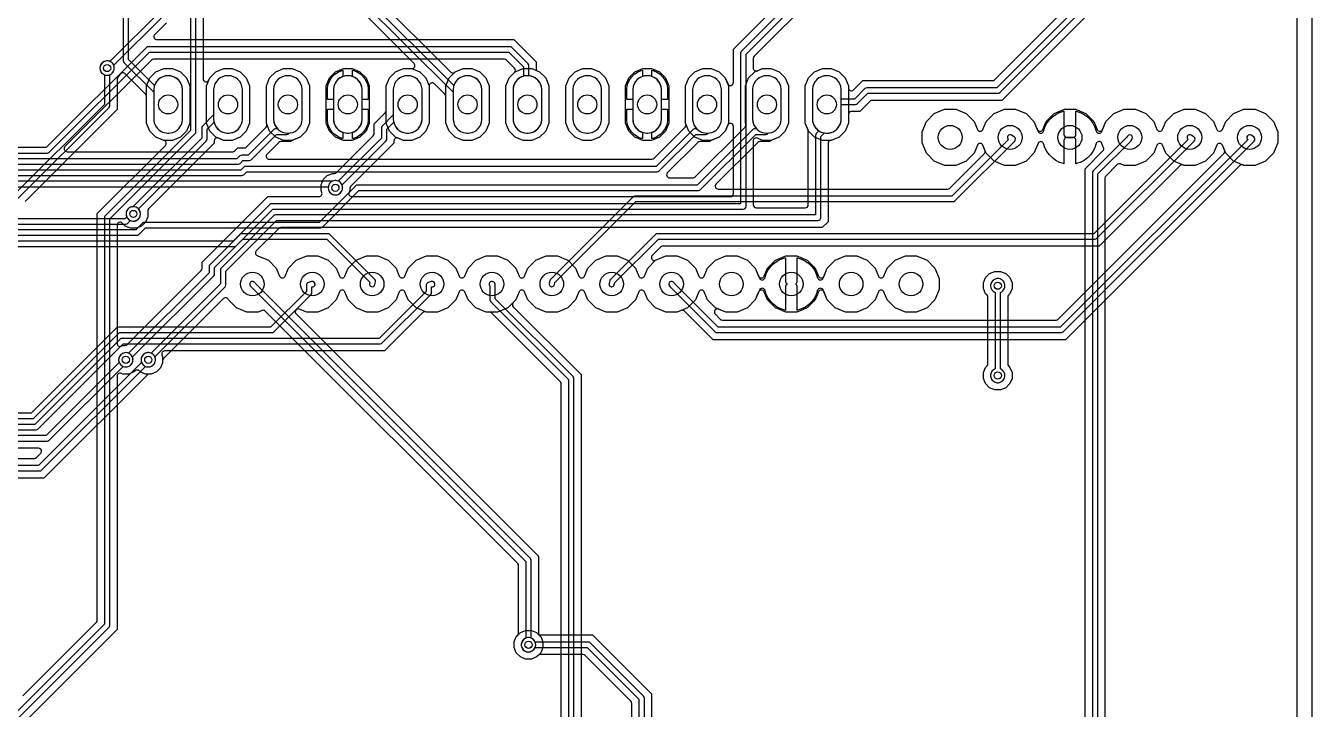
# Model space of a CAD drawing. Header units: millimetres. Extents: x -48 to 87, y -44 to 44.
# Drawn here: x 32.4 to 87, y -15.9 to 13.1 of the extents above; entities that cross this region are included whole.
import ezdxf

# ---------------------------------------------------------------- set-up
doc = ezdxf.new("R2010")
doc.units = ezdxf.units.MM

msp = doc.modelspace()

# ---------------------------------------------------------------- linework, layer by layer
at = {"layer": '16_copper'}
for points in [[(86.365, -19.5), (86.365, 42.468, 0.019634)], [(36.557, 24.606), (36.557, 11.589, 0.198912), (36.59, 11.508), (37.856, 10.242), (37.856, 9.084), (37.864, 9.016), (37.879, 8.949), (37.902, 8.885), (37.932, 8.823), (37.968, 8.765), (38.011, 8.712), (38.059, 8.663), (38.113, 8.62), (38.171, 8.584), (38.232, 8.554), (38.297, 8.532), (38.364, 8.516), (38.432, 8.509), (38.5, 8.509), (38.568, 8.516, 0.349916), (39.076, 9.084), (39.076, 10.372, 0.824944), (37.889, 10.533), (36.786, 11.636), (36.786, 24.559)], [(26.626, -21.796), (35.958, -12.463, 0.198912), (35.992, -12.383), (35.992, 4.874), (39.61, 8.492, 0.198912), (39.643, 8.572), (39.643, 15.081, 0.198912), (39.61, 15.162), (38.623, 16.149, 0.324417), (39.076, 16.704), (39.076, 17.992, 0.945417), (37.856, 17.992), (37.856, 16.704, 0.288096), (38.232, 16.174), (38.297, 16.152, 0.115259), (38.337, 16.112), (39.414, 15.034), (39.414, 8.62), (35.797, 5.002, 0.198912), (35.763, 4.921), (35.763, -12.335), (26.43, -21.668, 0.198912)], [(66.243, 15.446), (62.784, 11.987), (62.777, 11.977, 0.170986), (62.751, 11.906), (62.751, 5.512), (42.863, 5.512, 0.198912), (42.782, 5.478), (40.242, 2.938, 0.198912), (40.208, 2.857), (40.208, 2.587), (36.791, -0.83, 0.928698), (36.512, -1.372), (36.554, -1.394, 0.671538), (36.952, -0.992), (40.403, 2.459, 0.198912), (40.437, 2.54), (40.437, 2.81), (42.91, 5.283), (62.865, 5.283, 0.414214), (62.979, 5.397), (62.979, 11.859), (65.961, 14.84, 0.194255)], [(39.948, 15.255), (39.948, 10.811, 0.820693), (40.192, 10.762), (40.231, 10.856), (40.488, 11.113), (40.824, 11.252), (41.188, 11.252), (41.524, 11.113), (41.781, 10.856), (41.92, 10.519), (41.92, 8.937), (41.781, 8.6), (41.524, 8.343), (41.188, 8.204), (40.824, 8.204), (40.6, 8.297, 0.534518), (40.424, 8.18), (40.424, 8.081), (37.636, 5.293, 0.198912), (37.598, 5.203), (37.598, 4.959), (37.506, 4.735), (37.334, 4.563), (37.11, 4.47), (36.867, 4.47), (36.643, 4.563), (36.513, 4.693, 0.668179), (36.297, 4.603), (36.297, -0.417, 0.534518), (36.472, -0.534), (36.55, -0.502), (36.636, -0.502, 0.198912), (36.725, -0.464), (39.866, 2.676, 0.198912), (39.903, 2.766), (39.903, 3.031), (42.689, 5.817), (44.867, 5.817, 0.534511), (44.984, 5.992), (44.952, 6.07), (44.952, 6.313), (45.044, 6.537), (45.216, 6.708), (45.44, 6.801), (45.526, 6.801, 0.198912), (45.615, 6.838), (47.169, 8.391, 0.198912), (47.206, 8.481), (47.206, 8.905), (47.489, 9.188), (47.674, 9.373, 0.198912), (47.712, 9.463), (47.712, 10.519), (47.851, 10.856), (48.108, 11.113), (48.444, 11.252), (48.809, 11.252, 0.668179), (48.899, 11.469), (46.568, 13.799, 0.198912)], [(47.161, 14.392), (50.454, 11.099, 0.284783), (50.584, 11.068), (50.596, 11.073, 0.113734), (50.648, 11.113), (50.984, 11.252), (51.348, 11.252), (51.684, 11.113), (51.941, 10.856), (52.08, 10.519), (52.08, 8.937), (51.941, 8.6), (51.684, 8.343), (51.348, 8.204), (50.984, 8.204), (50.648, 8.343), (50.391, 8.6), (50.252, 8.937), (50.252, 10.063, 0.198912), (50.214, 10.153), (49.757, 10.61, 0.668179), (49.54, 10.52), (49.54, 8.937), (49.401, 8.6), (49.144, 8.343), (48.808, 8.204), (48.444, 8.204), (48.22, 8.297, 0.534518), (48.044, 8.18), (48.044, 8.081), (46.208, 6.245, 0.198912), (46.171, 6.156), (46.171, 6.07), (46.139, 5.992, 0.534511), (46.256, 5.817), (62.319, 5.817, 0.414214), (62.446, 5.944), (62.446, 8.794, 0.820683), (62.202, 8.843), (62.101, 8.6), (61.844, 8.343), (61.508, 8.204), (61.144, 8.204), (60.808, 8.343), (60.551, 8.6), (60.412, 8.937), (60.412, 10.519), (60.551, 10.856), (60.808, 11.113), (61.144, 11.252), (61.508, 11.252), (61.844, 11.113), (62.101, 10.856), (62.202, 10.613, 0.820683), (62.446, 10.662), (62.446, 12.08), (65.504, 15.138)], [(66.018, 14.466), (63.321, 11.77, 0.198912), (63.284, 11.68), (63.284, 11.276, 0.534518), (63.46, 11.159), (63.684, 11.252), (64.048, 11.252), (64.384, 11.113), (64.641, 10.856), (64.78, 10.519), (64.78, 8.937), (64.641, 8.6), (64.384, 8.343), (64.048, 8.204), (63.684, 8.204), (63.46, 8.297, 0.534518), (63.284, 8.18), (63.284, 5.467, 0.414214), (63.411, 5.34), (65.494, 5.34, 0.414214), (65.621, 5.467), (65.621, 8.599, 0.098491), (65.611, 8.648), (65.492, 8.937), (65.492, 10.519), (65.631, 10.856), (65.888, 11.113), (66.224, 11.252), (66.588, 11.252), (66.924, 11.113), (67.181, 10.856), (67.32, 10.519), (67.32, 8.937), (67.181, 8.6), (66.924, 8.343), (66.588, 8.204, 0.418356), (66.459, 8.077), (66.459, 4.748), (66.214, 4.502), (43.247, 4.502, 0.198912), (43.158, 4.465), (42.207, 3.515, 0.564378), (42.269, 3.302), (42.717, 3.116), (43.053, 2.78), (43.193, 2.441, 0.668183), (43.428, 2.441), (43.569, 2.78), (43.904, 3.116), (44.343, 3.298), (44.818, 3.298), (45.257, 3.116), (45.593, 2.78), (45.733, 2.441, 0.668183), (45.968, 2.441), (46.109, 2.78), (46.444, 3.116), (46.883, 3.298), (47.358, 3.298), (47.797, 3.116), (48.133, 2.78), (48.273, 2.441, 0.668183), (48.508, 2.441), (48.649, 2.78), (48.984, 3.116), (49.423, 3.298), (49.898, 3.298), (50.337, 3.116), (50.673, 2.78), (50.813, 2.441, 0.668186), (51.048, 2.441), (51.189, 2.78), (51.524, 3.116), (51.963, 3.298), (52.438, 3.298), (52.877, 3.116), (53.213, 2.78), (53.353, 2.441, 0.668186), (53.588, 2.441), (53.729, 2.78), (54.064, 3.116), (54.503, 3.298), (54.978, 3.298), (55.417, 3.116), (55.753, 2.78), (55.893, 2.441, 0.668186), (56.128, 2.441), (56.269, 2.78), (56.604, 3.116), (57.043, 3.298), (57.518, 3.298), (57.957, 3.116), (58.293, 2.78), (58.433, 2.441, 0.668186), (58.668, 2.441), (58.809, 2.78), (59.144, 3.116), (59.583, 3.298), (60.058, 3.298), (60.497, 3.116), (60.833, 2.78), (60.973, 2.441, 0.668186), (61.208, 2.441), (61.349, 2.78), (61.684, 3.116), (62.123, 3.298), (62.598, 3.298), (63.037, 3.116), (63.373, 2.78), (63.513, 2.441, 0.668186), (63.748, 2.441), (63.889, 2.78), (64.224, 3.116), (64.663, 3.298), (65.138, 3.298), (65.577, 3.116), (65.913, 2.78), (66.053, 2.441, 0.668186), (66.288, 2.441), (66.429, 2.78), (66.764, 3.116), (67.203, 3.298), (67.678, 3.298), (68.117, 3.116), (68.453, 2.78), (68.593, 2.441, 0.668186), (68.828, 2.441), (68.969, 2.78), (69.304, 3.116), (69.743, 3.298), (70.218, 3.298), (70.657, 3.116), (70.993, 2.78), (71.174, 2.342), (71.174, 1.867), (70.993, 1.428), (70.657, 1.092), (70.218, 0.91), (69.743, 0.91), (69.304, 1.092), (68.969, 1.428), (68.828, 1.767, 0.668186), (68.593, 1.767), (68.453, 1.428), (68.117, 1.092), (67.678, 0.91), (67.203, 0.91), (66.764, 1.092), (66.429, 1.428), (66.288, 1.767, 0.668186), (66.053, 1.767), (65.913, 1.428), (65.577, 1.092), (65.138, 0.91), (64.663, 0.91), (64.224, 1.092), (63.889, 1.428), (63.748, 1.767, 0.668186), (63.513, 1.767), (63.373, 1.428), (63.037, 1.092), (62.598, 0.91), (62.123, 0.91), (61.684, 1.092), (61.349, 1.428), (61.208, 1.767, 0.668186), (60.973, 1.767), (60.833, 1.428), (60.497, 1.092), (60.058, 0.91), (59.583, 0.91), (59.144, 1.092), (58.809, 1.428), (58.668, 1.767, 0.668186), (58.433, 1.767), (58.293, 1.428), (57.957, 1.092), (57.518, 0.91), (57.043, 0.91), (56.604, 1.092), (56.269, 1.428), (56.128, 1.767, 0.668186), (55.893, 1.767), (55.753, 1.428), (55.417, 1.092), (54.978, 0.91), (54.503, 0.91), (54.064, 1.092), (53.729, 1.428), (53.588, 1.767, 0.668186), (53.353, 1.767), (53.213, 1.428), (53.107, 1.323, 0.414219), (53.107, 1.143), (55.982, -1.731), (55.982, -17.078, 0.198912)], [(32.031, 5.676), (35.958, 9.603, 0.198912), (35.992, 9.684), (35.992, 10.988, 0.9287), (35.806, 11.569), (35.76, 11.554, 0.671536), (35.763, 10.988), (35.763, 9.731), (31.87, 5.837)], [(32.297, -15.37), (35.421, -12.246, 0.198912), (35.458, -12.156), (35.458, 5.095), (38.351, 7.987, 0.549613), (38.301, 8.197), (37.948, 8.343), (37.691, 8.6), (37.552, 8.937), (37.552, 10.063, 0.198912), (37.514, 10.153), (36.63, 11.037, 0.534515), (36.423, 10.996), (36.394, 10.926), (36.334, 10.865, 0.198912), (36.297, 10.776), (36.297, 9.51), (32.397, 5.61, 0.198912)], [(77.368, -16.935), (77.368, 7), (78.122, 7.754, 0.303346), (78.15, 7.892), (78.075, 8.074, 0.696966), (77.836, 8.064), (77.78, 7.891), (77.698, 7.731), (77.593, 7.585), (77.465, 7.458), (77.32, 7.352), (77.16, 7.27), (76.988, 7.215), (76.975, 7.213), (76.975, 8.203, 0.282464), (76.905, 8.316), (76.904, 8.316, -0.096011), (76.848, 8.33), (76.594, 8.33, -0.09355), (76.539, 8.317), (76.528, 8.31, 0.261919), (76.467, 8.203), (76.467, 7.213), (76.453, 7.215), (76.282, 7.27), (76.122, 7.352), (75.976, 7.458), (75.849, 7.585), (75.743, 7.731), (75.662, 7.891), (75.605, 8.064, 0.696969), (75.367, 8.074), (75.193, 7.653), (74.857, 7.318), (74.418, 7.136), (73.943, 7.136), (73.505, 7.318), (73.169, 7.653), (73.028, 7.993, 0.668183), (72.793, 7.993), (72.653, 7.653), (72.317, 7.318), (71.878, 7.136), (71.403, 7.136), (70.965, 7.318), (70.629, 7.653), (70.447, 8.092), (70.447, 8.567), (70.629, 9.006), (70.965, 9.342), (71.403, 9.523), (71.878, 9.523), (72.317, 9.342), (72.653, 9.006), (72.793, 8.666, 0.668183), (73.028, 8.666), (73.169, 9.006), (73.505, 9.342), (73.943, 9.523), (74.418, 9.523), (74.857, 9.342), (75.193, 9.006), (75.367, 8.585, 0.696969), (75.605, 8.595), (75.662, 8.768), (75.743, 8.929), (75.849, 9.074), (75.976, 9.201), (76.122, 9.307), (76.282, 9.389), (76.453, 9.444), (76.467, 9.447), (76.467, 8.457, 0.414214), (76.594, 8.33), (76.848, 8.33, 0.414214), (76.975, 8.457), (76.975, 9.447), (76.988, 9.444), (77.16, 9.389), (77.32, 9.307), (77.465, 9.201), (77.593, 9.074), (77.698, 8.929), (77.78, 8.768), (77.836, 8.595, 0.696969), (78.075, 8.585), (78.249, 9.006), (78.585, 9.342), (79.023, 9.523), (79.498, 9.523), (79.937, 9.342), (80.273, 9.006), (80.413, 8.666, 0.668186), (80.648, 8.666), (80.789, 9.006), (81.125, 9.342), (81.563, 9.523), (82.038, 9.523), (82.477, 9.342), (82.813, 9.006), (82.953, 8.666, 0.668183), (83.188, 8.666), (83.329, 9.006), (83.665, 9.342), (84.103, 9.523), (84.578, 9.523), (85.017, 9.342), (85.353, 9.006), (85.535, 8.567), (85.535, 8.092), (85.353, 7.653), (85.017, 7.318), (84.578, 7.136), (84.103, 7.136), (83.665, 7.318), (83.329, 7.653), (83.188, 7.993, 0.668183), (82.953, 7.993), (82.813, 7.653), (82.477, 7.318), (82.038, 7.136), (81.563, 7.136), (81.125, 7.318), (80.789, 7.653), (80.648, 7.993, 0.668186), (80.413, 7.993), (80.273, 7.653), (79.937, 7.318), (79.498, 7.136), (79.023, 7.136), (78.866, 7.201, 0.303346), (78.727, 7.174), (78.244, 6.69, 0.198912), (78.207, 6.6), (78.207, -17.09, 0.259191)], [(77.902, -18.256), (77.902, 6.779), (79.297, 8.174, 0.061844), (79.314, 8.196), (79.359, 8.271, 1), (79.163, 8.388), (79.125, 8.326), (77.707, 6.907, 0.198912), (77.673, 6.826), (77.673, -18.115, 0.674558)], [(55.677, -17.256), (55.677, -1.905, 0.198912), (55.643, -1.824), (52.343, 1.476), (52.343, 2.064, 0.311044), (52.277, 2.189), (52.255, 2.205, 0.581147), (52.086, 2.1), (52.091, 2.073, 0.09346), (52.114, 2.028), (52.114, 1.429, 0.198912), (52.148, 1.348), (55.448, -1.952), (55.448, -17.304, 0.198912)], [(55.143, -16.9), (55.143, -2.131, 0.198912), (55.106, -2.041), (52.192, 0.873, 0.198912), (52.102, 0.91), (51.963, 0.91), (51.524, 1.092), (51.189, 1.428), (51.048, 1.767, 0.668186), (50.813, 1.767), (50.673, 1.428), (50.337, 1.092), (49.898, 0.91), (49.423, 0.91), (48.984, 1.092), (48.649, 1.428), (48.508, 1.767, 0.668183), (48.273, 1.767), (48.133, 1.428), (47.797, 1.092), (47.358, 0.91), (46.883, 0.91), (46.444, 1.092), (46.109, 1.428), (45.968, 1.767, 0.668183), (45.733, 1.767), (45.593, 1.428), (45.257, 1.092), (44.818, 0.91), (44.343, 0.91), (44.031, 1.04, 0.820674), (43.893, 0.833), (53.889, -9.164), (54.172, -9.447), (54.172, -12.712, 0.198912), (54.209, -12.802), (54.27, -12.863), (54.362, -13.087), (54.362, -13.329), (54.27, -13.553), (54.098, -13.725), (53.874, -13.818), (53.631, -13.818), (53.407, -13.725), (53.236, -13.553), (53.143, -13.329), (53.143, -13.087), (53.236, -12.863), (53.296, -12.802, 0.198912), (53.334, -12.712), (53.334, -9.846, 0.198912), (53.296, -9.757), (42.587, 0.953, 0.303346), (42.448, 0.981), (42.278, 0.91), (41.803, 0.91), (41.364, 1.092), (41.029, 1.428, 0.582692), (40.814, 1.487), (38.271, -1.057, 0.198912), (38.233, -1.147), (38.233, -1.233), (38.141, -1.457), (37.969, -1.628), (37.745, -1.721), (37.502, -1.721), (37.278, -1.628, 0.543885), (37.058, -1.586), (37.058, -1.587), (37.017, -1.628), (36.793, -1.721), (36.55, -1.721), (36.472, -1.689, 0.534518), (36.297, -1.806), (36.297, -12.556), (36.014, -12.839), (36.014, -12.839), (30.48, -18.373, 0.820678)]]:
    msp.add_lwpolyline(points, format="xyb", dxfattribs=at)
for points in [[(51.268, 8.516, 0.349916), (51.776, 9.084), (51.776, 10.372, 0.824944), (50.589, 10.533), (46.795, 14.327, 0.928698), (46.253, 14.606), (46.231, 14.563, 0.671538), (46.633, 14.165), (50.556, 10.242), (50.556, 9.084), (50.564, 9.016), (50.579, 8.949), (50.602, 8.885), (50.632, 8.823), (50.668, 8.765), (50.711, 8.712), (50.759, 8.663), (50.813, 8.62), (50.871, 8.584), (50.932, 8.554), (50.997, 8.532), (51.064, 8.516), (51.132, 8.509), (51.2, 8.509)], [(37.06, 4.783, 0.583856), (37.206, 5.294), (40.086, 8.174, 0.198912), (40.119, 8.255), (40.119, 8.684), (40.413, 8.977, 0.864864), (41.616, 9.084), (41.616, 10.372, 0.945417), (40.396, 10.372), (40.396, 9.284), (39.924, 8.812, 0.198912), (39.891, 8.731), (39.891, 8.302), (36.973, 5.385), (36.965, 5.385), (36.917, 5.377), (36.872, 5.362), (36.829, 5.341), (36.79, 5.312), (36.756, 5.279), (36.728, 5.24), (36.706, 5.197), (36.691, 5.151), (36.684, 5.104), (36.684, 5.056), (36.691, 5.009), (36.706, 4.963), (36.728, 4.92), (36.756, 4.881), (36.79, 4.848), (36.829, 4.819), (36.872, 4.798), (36.917, 4.783), (36.965, 4.775), (37.013, 4.775)], [(37.695, -1.409, 0.463819), (37.905, -0.992), (40.88, 1.983, 0.198912), (40.913, 2.064), (40.913, 2.651), (43.069, 4.807), (66.04, 4.807, 0.414214), (66.154, 4.921), (66.154, 8.366), (66.304, 8.516, 0.44719), (67.016, 9.084), (67.016, 10.372, 0.945417), (65.796, 10.372), (65.796, 9.084, 0.238381), (66.073, 8.608), (65.959, 8.495, 0.198912), (65.926, 8.414), (65.926, 5.036), (43.021, 5.036, 0.198912), (42.94, 5.002), (40.718, 2.78, 0.198912), (40.684, 2.699), (40.684, 2.111), (37.743, -0.83), (37.741, -0.829), (37.695, -0.814), (37.648, -0.806), (37.6, -0.806), (37.552, -0.814), (37.507, -0.829), (37.464, -0.851), (37.425, -0.879), (37.391, -0.913), (37.363, -0.952), (37.341, -0.994), (37.326, -1.04), (37.319, -1.087), (37.319, -1.135), (37.326, -1.183), (37.341, -1.228), (37.363, -1.271), (37.391, -1.31), (37.425, -1.344), (37.464, -1.372), (37.507, -1.394), (37.552, -1.409), (37.6, -1.416), (37.648, -1.416)], [(43.648, 8.516, 0.349916), (44.156, 9.084), (44.156, 10.372, 0.945417), (42.936, 10.372), (42.936, 9.084), (42.944, 9.016), (42.959, 8.949), (42.982, 8.885), (43.012, 8.823), (43.048, 8.765), (43.091, 8.712), (43.139, 8.663), (43.193, 8.62), (43.251, 8.584), (43.312, 8.554), (43.377, 8.532), (43.444, 8.516), (43.512, 8.509), (43.58, 8.509)], [(45.222, 9.931), (45.222, 10.423), (45.256, 10.589), (45.321, 10.747), (45.415, 10.888), (45.535, 11.008), (45.677, 11.103), (45.834, 11.168), (45.883, 11.178), (45.883, 10.912, 0.302461), (45.476, 10.372), (45.476, 9.931)], [(45.633, 5.894, 0.463819), (45.842, 6.311), (47.706, 8.174, 0.198912), (47.739, 8.255), (47.739, 8.684), (48.033, 8.977, 0.864864), (49.236, 9.084), (49.236, 10.372, 0.945417), (48.016, 10.372), (48.016, 9.284), (47.544, 8.812, 0.198912), (47.511, 8.731), (47.511, 8.302), (45.681, 6.472), (45.678, 6.474), (45.633, 6.489), (45.585, 6.496), (45.537, 6.496), (45.49, 6.489), (45.444, 6.474), (45.401, 6.452), (45.363, 6.424), (45.329, 6.39), (45.301, 6.351), (45.279, 6.308), (45.264, 6.263), (45.256, 6.215), (45.256, 6.167), (45.264, 6.12), (45.279, 6.074), (45.301, 6.032), (45.329, 5.993), (45.363, 5.959), (45.401, 5.931), (45.444, 5.909), (45.49, 5.894), (45.537, 5.886), (45.585, 5.886)], [(46.696, 9.931), (46.696, 10.372, 0.302463), (46.289, 10.912), (46.289, 11.178), (46.338, 11.168), (46.495, 11.103), (46.637, 11.008), (46.757, 10.888), (46.851, 10.747), (46.916, 10.589), (46.95, 10.423), (46.95, 9.931)], [(53.808, 8.516, 0.349916), (54.316, 9.084), (54.316, 10.372, 0.945417), (53.096, 10.372), (53.096, 9.084), (53.104, 9.016), (53.119, 8.949), (53.142, 8.885), (53.172, 8.823), (53.208, 8.765), (53.251, 8.712), (53.299, 8.663), (53.353, 8.62), (53.411, 8.584), (53.472, 8.554), (53.537, 8.532), (53.604, 8.516), (53.672, 8.509), (53.74, 8.509)], [(56.348, 8.516, 0.349916), (56.856, 9.084), (56.856, 10.372, 0.945417), (55.636, 10.372), (55.636, 9.084), (55.644, 9.016), (55.659, 8.949), (55.682, 8.885), (55.712, 8.823), (55.748, 8.765), (55.791, 8.712), (55.839, 8.663), (55.893, 8.62), (55.951, 8.584), (56.012, 8.554), (56.077, 8.532), (56.144, 8.516), (56.212, 8.509), (56.28, 8.509)], [(57.922, 9.931), (57.922, 10.423), (57.956, 10.589), (58.021, 10.747), (58.115, 10.888), (58.235, 11.008), (58.377, 11.103), (58.534, 11.168), (58.583, 11.178), (58.583, 10.912, 0.302461), (58.176, 10.372), (58.176, 9.931)], [(59.396, 9.931), (59.396, 10.372, 0.302463), (58.989, 10.912), (58.989, 11.178), (59.038, 11.168), (59.195, 11.103), (59.337, 11.008), (59.457, 10.888), (59.551, 10.747), (59.616, 10.589), (59.65, 10.423), (59.65, 9.931)], [(61.428, 8.516, 0.349916), (61.936, 9.084), (61.936, 10.372, 0.945417), (60.716, 10.372), (60.716, 9.084), (60.724, 9.016), (60.739, 8.949), (60.762, 8.885), (60.792, 8.823), (60.828, 8.765), (60.871, 8.712), (60.919, 8.663), (60.973, 8.62), (61.031, 8.584), (61.092, 8.554), (61.157, 8.532), (61.224, 8.516), (61.292, 8.509), (61.36, 8.509)], [(63.968, 8.516, 0.349916), (64.476, 9.084), (64.476, 10.372, 0.945417), (63.256, 10.372), (63.256, 9.084), (63.264, 9.016), (63.279, 8.949), (63.302, 8.885), (63.332, 8.823), (63.368, 8.765), (63.411, 8.712), (63.459, 8.663), (63.513, 8.62), (63.571, 8.584), (63.632, 8.554), (63.697, 8.532), (63.764, 8.516), (63.832, 8.509), (63.9, 8.509)], [(45.834, 8.288), (45.677, 8.353), (45.535, 8.448), (45.415, 8.568), (45.321, 8.709), (45.256, 8.867), (45.222, 9.033), (45.222, 9.525), (45.476, 9.525), (45.476, 9.084, 0.302461), (45.883, 8.544), (45.883, 8.278)], [(46.289, 8.544, 0.302463), (46.696, 9.084), (46.696, 9.525), (46.95, 9.525), (46.95, 9.033), (46.916, 8.867), (46.851, 8.709), (46.757, 8.568), (46.637, 8.448), (46.495, 8.353), (46.338, 8.288), (46.289, 8.278)], [(58.534, 8.288), (58.377, 8.353), (58.235, 8.448), (58.115, 8.568), (58.021, 8.709), (57.956, 8.867), (57.922, 9.033), (57.922, 9.525), (58.176, 9.525), (58.176, 9.084, 0.302461), (58.583, 8.544), (58.583, 8.278)], [(58.989, 8.544, 0.302463), (59.396, 9.084), (59.396, 9.525), (59.65, 9.525), (59.65, 9.033), (59.616, 8.867), (59.551, 8.709), (59.457, 8.568), (59.337, 8.448), (59.195, 8.353), (59.038, 8.288), (58.989, 8.278)], [(53.824, -13.505, 0.730089), (53.867, -12.925), (53.867, -9.62, 0.198912), (53.834, -9.539), (42.157, 2.137, 0.128105), (42.117, 2.189), (42.095, 2.205, 0.581147), (41.926, 2.1), (41.931, 2.073, 0.216844), (41.988, 1.983), (53.638, -9.668), (53.638, -12.925), (53.636, -12.926), (53.593, -12.947), (53.554, -12.976), (53.52, -13.009), (53.492, -13.048), (53.47, -13.091), (53.455, -13.137), (53.448, -13.184), (53.448, -13.232), (53.455, -13.279), (53.47, -13.325), (53.492, -13.368), (53.52, -13.407), (53.554, -13.44), (53.593, -13.469), (53.636, -13.49), (53.681, -13.505), (53.729, -13.513), (53.777, -13.513)], [(73.539, -2.388), (73.315, -2.295), (73.143, -2.123), (73.05, -1.899), (73.05, -1.657), (73.143, -1.433), (73.204, -1.372, 0.198912), (73.241, -1.282), (73.241, 1.536, 0.198912), (73.204, 1.626), (73.143, 1.687), (73.05, 1.911), (73.05, 2.153), (73.143, 2.377), (73.315, 2.549), (73.539, 2.642), (73.781, 2.642), (74.005, 2.549), (74.177, 2.377), (74.27, 2.153), (74.27, 1.911), (74.177, 1.687), (74.116, 1.626, 0.198912), (74.079, 1.536), (74.079, -1.282, 0.198912), (74.116, -1.372), (74.177, -1.433), (74.27, -1.657), (74.27, -1.899), (74.177, -2.123), (74.005, -2.295), (73.781, -2.388)], [(73.731, -2.075, 0.730089), (73.774, -1.495), (73.774, 1.749, 0.9287), (73.589, 2.329), (73.543, 2.314, 0.671536), (73.546, 1.749), (73.546, -1.495), (73.543, -1.496), (73.5, -1.517), (73.461, -1.546), (73.428, -1.579), (73.399, -1.618), (73.378, -1.661), (73.363, -1.707), (73.355, -1.754), (73.355, -1.802), (73.363, -1.849), (73.378, -1.895), (73.399, -1.938), (73.428, -1.977), (73.461, -2.01), (73.5, -2.039), (73.543, -2.06), (73.589, -2.075), (73.636, -2.083), (73.684, -2.083)]]:
    msp.add_lwpolyline(points, format="xyb", close=True, dxfattribs=at)
for points in [[(43.364, 8.204), (43.028, 8.343), (42.771, 8.6), (42.632, 8.937), (42.632, 10.519), (42.771, 10.856), (43.028, 11.113), (43.364, 11.252), (43.728, 11.252), (44.064, 11.113), (44.321, 10.856), (44.46, 10.519), (44.46, 8.937), (44.321, 8.6), (44.064, 8.343), (43.728, 8.204)], [(53.524, 8.204), (53.188, 8.343), (52.931, 8.6), (52.792, 8.937), (52.792, 10.519), (52.931, 10.856), (53.188, 11.113), (53.524, 11.252), (53.888, 11.252), (54.224, 11.113), (54.481, 10.856), (54.62, 10.519), (54.62, 8.937), (54.481, 8.6), (54.224, 8.343), (53.888, 8.204)], [(56.064, 8.204), (55.728, 8.343), (55.471, 8.6), (55.332, 8.937), (55.332, 10.519), (55.471, 10.856), (55.728, 11.113), (56.064, 11.252), (56.428, 11.252), (56.764, 11.113), (57.021, 10.856), (57.16, 10.519), (57.16, 8.937), (57.021, 8.6), (56.764, 8.343), (56.428, 8.204)]]:
    msp.add_lwpolyline(points, close=True, dxfattribs=at)
at = {"layer": '1_copper'}
for points in [[(86.365, -19.5), (86.365, 42.468, 0.019634)], [(81.665, 18.486), (73.613, 10.433), (68.104, 10.433, 0.198912), (68.023, 10.4), (67.58, 9.957), (67.016, 9.957), (67.016, 10.372, 0.945417), (65.796, 10.372), (65.796, 9.084), (65.804, 9.016), (65.819, 8.949), (65.842, 8.885), (65.872, 8.823), (65.908, 8.765), (65.951, 8.712), (65.999, 8.663), (66.053, 8.62), (66.111, 8.584), (66.172, 8.554), (66.237, 8.532), (66.304, 8.516), (66.372, 8.509), (66.44, 8.509), (66.508, 8.516, 0.349916), (67.016, 9.084), (67.016, 9.728), (67.627, 9.728, 0.198912), (67.708, 9.762), (68.151, 10.204), (73.66, 10.204, 0.198912), (73.741, 10.238), (81.837, 18.334, 0.061844)], [(81.267, 17.334), (73.834, 9.9), (68.33, 9.9, 0.198912), (68.24, 9.862), (67.801, 9.423), (67.447, 9.423, 0.414214), (67.32, 9.296), (67.32, 8.937), (67.181, 8.6), (66.924, 8.343), (66.588, 8.204), (66.224, 8.204), (65.888, 8.343), (65.631, 8.6), (65.492, 8.937), (65.492, 10.519), (65.631, 10.856), (65.888, 11.113), (66.224, 11.252), (66.588, 11.252), (66.924, 11.113), (67.181, 10.856), (67.32, 10.519), (67.32, 10.435, 0.668179), (67.537, 10.345), (67.93, 10.738), (73.434, 10.738, 0.198912), (73.524, 10.775), (80.662, 17.914, 0.303344)], [(38.178, 13.733), (35.997, 11.552), (35.995, 11.554), (35.949, 11.569), (35.901, 11.576), (35.854, 11.576), (35.806, 11.569), (35.76, 11.554), (35.718, 11.532), (35.679, 11.504), (35.645, 11.47), (35.617, 11.431), (35.595, 11.388), (35.58, 11.343), (35.573, 11.295), (35.573, 11.247), (35.58, 11.2), (35.595, 11.154), (35.617, 11.112), (35.645, 11.073), (35.679, 11.039), (35.718, 11.011), (35.76, 10.989), (35.806, 10.974), (35.854, 10.966), (35.901, 10.966), (35.949, 10.974, 0.463819), (36.159, 11.391), (38.306, 13.538)], [(38.395, 13.196), (37.9, 12.701, 0.668179), (37.99, 12.484), (53.133, 12.484), (54.077, 11.54), (54.077, 11.259, 0.303347), (54.155, 11.141), (54.224, 11.113), (54.481, 10.856), (54.62, 10.519), (54.62, 8.937), (54.481, 8.6), (54.224, 8.343), (53.888, 8.204), (53.524, 8.204), (53.188, 8.343), (52.931, 8.6), (52.792, 8.937), (52.792, 10.519), (52.931, 10.856), (53.163, 11.088, 0.414214), (53.163, 11.268), (52.823, 11.609, 0.198912), (52.733, 11.646), (37.85, 11.646, 0.198912), (37.76, 11.609), (34.09, 7.938, 0.668179), (34.18, 7.722), (41.208, 7.722, 0.198912), (41.297, 7.759), (41.419, 7.88), (41.684, 7.88, 0.198912), (41.774, 7.918), (42.619, 8.763, 0.234649), (42.655, 8.87), (42.653, 8.877, 0.10561), (42.632, 8.937), (42.632, 10.519), (42.771, 10.856), (43.028, 11.113), (43.364, 11.252), (43.728, 11.252), (44.064, 11.113), (44.321, 10.856), (44.46, 10.519), (44.46, 8.937), (44.321, 8.6), (44.064, 8.343), (43.741, 8.209, 0.098503), (43.699, 8.182), (43.671, 8.153), (43.247, 8.153, 0.198912), (43.158, 8.116), (42.662, 7.621, 0.668179), (42.752, 7.404), (58.988, 7.404, 0.198912), (59.077, 7.441), (60.399, 8.763, 0.234643), (60.435, 8.87), (60.433, 8.877, 0.105633), (60.412, 8.937), (60.412, 10.519), (60.551, 10.856), (60.808, 11.113), (61.144, 11.252), (61.508, 11.252), (61.844, 11.113), (62.101, 10.856), (62.24, 10.519), (62.24, 8.937), (62.101, 8.6), (61.844, 8.343), (61.521, 8.209, 0.098501), (61.479, 8.182), (61.451, 8.153), (61.027, 8.153, 0.198912), (60.938, 8.116), (59.67, 6.849, 0.756533), (59.738, 6.61), (60.734, 6.61, 0.198912), (60.824, 6.648), (62.939, 8.763, 0.234643), (62.975, 8.87), (62.973, 8.877, 0.105633), (62.952, 8.937), (62.952, 10.519), (63.091, 10.856), (63.348, 11.113), (63.684, 11.252), (64.048, 11.252), (64.384, 11.113), (64.641, 10.856), (64.78, 10.519), (64.78, 8.937), (64.641, 8.6), (64.384, 8.343), (64.061, 8.209, 0.098503), (64.019, 8.182), (63.991, 8.153), (63.567, 8.153, 0.198912), (63.478, 8.116), (61.712, 6.351, 0.668179), (61.802, 6.134), (71.529, 6.134, 0.198912), (71.619, 6.171), (73.089, 7.641, 0.303344), (73.116, 7.78), (73.028, 7.993, 0.668186), (72.793, 7.993), (72.653, 7.653), (72.317, 7.318), (71.878, 7.136), (71.403, 7.136), (70.965, 7.318), (70.629, 7.653), (70.447, 8.092), (70.447, 8.567), (70.629, 9.006), (70.965, 9.342), (71.403, 9.523), (71.878, 9.523), (72.317, 9.342), (72.653, 9.006), (72.793, 8.666, 0.668186), (73.028, 8.666), (73.169, 9.006), (73.505, 9.342), (73.943, 9.523), (74.418, 9.523), (74.857, 9.342), (75.193, 9.006), (75.333, 8.666, 0.668183), (75.568, 8.666), (75.709, 9.006), (76.045, 9.342), (76.483, 9.523), (76.958, 9.523), (77.397, 9.342), (77.733, 9.006), (77.873, 8.666, 0.668183), (78.108, 8.666), (78.249, 9.006), (78.585, 9.342), (79.023, 9.523), (79.498, 9.523), (79.937, 9.342), (80.273, 9.006), (80.413, 8.666, 0.668183), (80.648, 8.666), (80.789, 9.006), (81.125, 9.342), (81.563, 9.523), (82.038, 9.523), (82.477, 9.342), (82.813, 9.006), (82.953, 8.666, 0.668183), (83.188, 8.666), (83.329, 9.006), (83.665, 9.342), (84.103, 9.523), (84.578, 9.523), (85.017, 9.342), (85.353, 9.006), (85.535, 8.567), (85.535, 8.092), (85.353, 7.653), (85.017, 7.318), (84.578, 7.136), (84.103, 7.136, 0.406989), (83.92, 7.127), (76.532, -0.26), (61.58, -0.26), (60.367, 0.953, 0.303346), (60.228, 0.981), (60.058, 0.91), (59.583, 0.91), (59.144, 1.092), (58.809, 1.428), (58.668, 1.767, 0.668186), (58.433, 1.767), (58.293, 1.428), (57.957, 1.092), (57.518, 0.91), (57.043, 0.91), (56.604, 1.092), (56.269, 1.428), (56.128, 1.767, 0.668186), (55.893, 1.767), (55.753, 1.428), (55.417, 1.092), (54.978, 0.91), (54.503, 0.91), (54.064, 1.092), (53.729, 1.428), (53.588, 1.767, 0.668186), (53.353, 1.767), (53.213, 1.428), (52.877, 1.092), (52.438, 0.91), (51.963, 0.91), (51.524, 1.092), (51.189, 1.428), (51.048, 1.767, 0.668186), (50.813, 1.767), (50.673, 1.428), (50.337, 1.092), (49.898, 0.91), (49.423, 0.91, 0.34536), (49.267, 0.89), (47.64, -0.737), (38.318, -0.737, 0.534511), (38.201, -0.912), (38.233, -0.99), (38.233, -1.233), (38.141, -1.457), (37.969, -1.628), (37.745, -1.721), (37.659, -1.721, 0.198912), (37.57, -1.758), (33.476, -5.851), (33.476, -5.851), (33.194, -6.134), (27.055, -6.134, 0.198912)], [(-14.288, 7.664), (33.337, 7.664, 0.198912), (33.418, 7.698), (37.671, 11.951), (52.912, 11.951), (53.543, 11.319), (53.543, 10.926, 0.321608), (53.096, 10.372), (53.096, 9.084, 0.945417), (54.316, 9.084), (54.316, 10.372, 0.366884), (53.772, 10.944), (53.772, 11.367, 0.198912), (53.738, 11.447), (53.04, 12.146, 0.198912), (52.959, 12.179), (37.624, 12.179, 0.198912), (37.543, 12.146), (33.29, 7.893), (-14.24, 7.893)], [(-15.399, 7.188), (41.434, 7.188), (41.446, 7.19, 0.170821), (41.515, 7.222), (41.64, 7.347), (41.91, 7.347, 0.198912), (41.991, 7.38), (43.069, 8.458), (43.498, 8.458, 0.253851), (43.593, 8.51), (43.648, 8.516, 0.349916), (44.156, 9.084), (44.156, 10.372, 0.945417), (42.936, 10.372), (42.936, 9.084, 0.184701), (43.115, 8.687), (43.021, 8.687, 0.198912), (42.94, 8.653), (41.863, 7.576), (41.593, 7.576, 0.198912), (41.512, 7.542), (41.386, 7.417), (-15.351, 7.417)], [(4.175, 4.172), (37.148, 4.172, 0.198912), (37.228, 4.205), (37.512, 4.489), (44.926, 4.489, 0.198912), (45.007, 4.523), (46.561, 6.077), (60.96, 6.077, 0.198912), (61.041, 6.11), (63.389, 8.458), (63.818, 8.458, 0.253851), (63.913, 8.51), (63.968, 8.516, 0.349916), (64.476, 9.084), (64.476, 10.372, 0.945417), (63.256, 10.372), (63.256, 9.084, 0.184701), (63.435, 8.687), (63.341, 8.687, 0.198912), (63.26, 8.653), (60.913, 6.306), (46.514, 6.306, 0.198912), (46.433, 6.272), (44.879, 4.718), (37.465, 4.718, 0.198912), (37.384, 4.685), (37.1, 4.401), (4.128, 4.401, 0.198912)], [(6.715, 6.712), (41.593, 6.712, 0.198912), (41.673, 6.745), (41.799, 6.871), (59.214, 6.871, 0.198912), (59.295, 6.904), (60.849, 8.458), (61.278, 8.458, 0.253851), (61.373, 8.51), (61.428, 8.516, 0.349916), (61.936, 9.084), (61.936, 10.372, 0.945417), (60.716, 10.372), (60.716, 9.084, 0.184701), (60.895, 8.687), (60.801, 8.687, 0.198912), (60.72, 8.653), (59.166, 7.099), (41.751, 7.099, 0.198912), (41.67, 7.066), (41.545, 6.941), (6.668, 6.941, 0.198912)], [(12.906, 6.236), (45.26, 6.236, 0.956329), (45.859, 6.12), (45.866, 6.167, 0.509526), (45.49, 6.489), (45.444, 6.474, 0.081539), (45.403, 6.464), (12.859, 6.464, 0.198912)], [(3.935, 4.648), (36.671, 4.648, 0.198912), (36.752, 4.682), (36.869, 4.799, 0.928698), (37.148, 5.341), (37.106, 5.362, 0.671538), (36.708, 4.96), (36.624, 4.877), (3.935, 4.877)], [(17.827, 3.696), (41.275, 3.696, 0.198912), (41.356, 3.729), (41.64, 4.013), (45.196, 4.013), (47.023, 2.187), (47.009, 2.131, 1), (47.232, 2.078), (47.26, 2.196, 0.260411), (47.23, 2.303), (45.325, 4.208, 0.198912), (45.244, 4.242), (41.593, 4.242, 0.198912), (41.512, 4.208), (41.228, 3.924), (17.78, 3.924, 0.198912)], [(13.065, -3.607), (32.703, -3.607, 0.198912), (32.783, -3.573), (36.401, 0.044), (42.863, 0.044, 0.198912), (42.943, 0.078), (44.531, 1.665, 0.198912), (44.564, 1.746), (44.564, 1.979, 0.93348), (44.611, 2.214), (44.584, 2.218), (44.547, 2.213), (44.416, 2.173, 0.328743), (44.336, 2.064), (44.336, 1.794), (42.815, 0.273), (36.354, 0.273, 0.198912), (36.273, 0.24), (32.655, -3.378), (13.018, -3.378, 0.198912)], [(15.033, -4.083), (32.861, -4.083, 0.198912), (32.942, -4.05), (36.56, -0.432), (47.466, -0.432, 0.198912), (47.547, -0.398), (49.611, 1.665, 0.198912), (49.644, 1.746), (49.644, 1.979, 0.93348), (49.691, 2.214), (49.664, 2.218), (49.627, 2.213), (49.496, 2.173, 0.328743), (49.416, 2.064), (49.416, 1.794), (47.419, -0.203), (36.513, -0.203, 0.198912), (36.432, -0.237), (32.814, -3.854), (14.986, -3.854, 0.198912)], [(26.655, -5.296), (32.794, -5.296, 0.198912), (32.884, -5.259), (33.061, -5.081, 0.668179), (32.972, -4.864), (20.705, -4.864, 0.198912)], [(58.134, -17.087), (58.134, -15.695, 0.198912), (58.097, -15.605), (56.156, -13.664, 0.198912), (56.067, -13.627), (54.248, -13.627, 0.198912), (54.159, -13.664), (54.098, -13.725), (53.874, -13.818), (53.631, -13.818), (53.407, -13.725), (53.236, -13.553), (53.143, -13.329), (53.143, -13.087), (53.236, -12.863), (53.407, -12.691), (53.631, -12.598), (53.874, -12.598), (54.098, -12.691), (54.159, -12.752, 0.198912), (54.248, -12.789), (56.466, -12.789), (58.972, -15.295), (58.972, -17.085, 0.534511)], [(58.668, -18.882), (58.668, -15.469, 0.198912), (58.634, -15.388), (56.374, -13.127, 0.198912), (56.293, -13.094), (54.036, -13.094, 0.9287), (53.455, -13.279), (53.47, -13.325, 0.671536), (54.036, -13.322), (56.245, -13.322), (58.439, -15.516), (58.439, -18.929, 0.198912)]]:
    msp.add_lwpolyline(points, format="xyb", dxfattribs=at)
for points in [[(38.284, 8.204), (37.948, 8.343), (37.691, 8.6), (37.552, 8.937), (37.552, 10.519), (37.691, 10.856), (37.948, 11.113), (38.284, 11.252), (38.648, 11.252), (38.984, 11.113), (39.241, 10.856), (39.38, 10.519), (39.38, 8.937), (39.241, 8.6), (38.984, 8.343), (38.648, 8.204)], [(40.824, 8.204), (40.488, 8.343), (40.231, 8.6), (40.092, 8.937), (40.092, 10.519), (40.231, 10.856), (40.488, 11.113), (40.824, 11.252), (41.188, 11.252), (41.524, 11.113), (41.781, 10.856), (41.92, 10.519), (41.92, 8.937), (41.781, 8.6), (41.524, 8.343), (41.188, 8.204)], [(45.904, 8.204), (45.568, 8.343), (45.311, 8.6), (45.172, 8.937), (45.172, 10.519), (45.311, 10.856), (45.568, 11.113), (45.904, 11.252), (46.268, 11.252), (46.604, 11.113), (46.861, 10.856), (47, 10.519), (47, 8.937), (46.861, 8.6), (46.604, 8.343), (46.268, 8.204)], [(48.444, 8.204), (48.108, 8.343), (47.851, 8.6), (47.712, 8.937), (47.712, 10.519), (47.851, 10.856), (48.108, 11.113), (48.444, 11.252), (48.808, 11.252), (49.144, 11.113), (49.401, 10.856), (49.54, 10.519), (49.54, 8.937), (49.401, 8.6), (49.144, 8.343), (48.808, 8.204)], [(50.984, 8.204), (50.648, 8.343), (50.391, 8.6), (50.252, 8.937), (50.252, 10.519), (50.391, 10.856), (50.648, 11.113), (50.984, 11.252), (51.348, 11.252), (51.684, 11.113), (51.941, 10.856), (52.08, 10.519), (52.08, 8.937), (51.941, 8.6), (51.684, 8.343), (51.348, 8.204)], [(56.064, 8.204), (55.728, 8.343), (55.471, 8.6), (55.332, 8.937), (55.332, 10.519), (55.471, 10.856), (55.728, 11.113), (56.064, 11.252), (56.428, 11.252), (56.764, 11.113), (57.021, 10.856), (57.16, 10.519), (57.16, 8.937), (57.021, 8.6), (56.764, 8.343), (56.428, 8.204)], [(58.604, 8.204), (58.268, 8.343), (58.011, 8.6), (57.872, 8.937), (57.872, 10.519), (58.011, 10.856), (58.268, 11.113), (58.604, 11.252), (58.968, 11.252), (59.304, 11.113), (59.561, 10.856), (59.7, 10.519), (59.7, 8.937), (59.561, 8.6), (59.304, 8.343), (58.968, 8.204)]]:
    msp.add_lwpolyline(points, close=True, dxfattribs=at)
for points in [[(38.568, 8.516, 0.349916), (39.076, 9.084), (39.076, 10.372, 0.945417), (37.856, 10.372), (37.856, 9.084), (37.864, 9.016), (37.879, 8.949), (37.902, 8.885), (37.932, 8.823), (37.968, 8.765), (38.011, 8.712), (38.059, 8.663), (38.113, 8.62), (38.171, 8.584), (38.232, 8.554), (38.297, 8.532), (38.364, 8.516), (38.432, 8.509), (38.5, 8.509)], [(41.108, 8.516, 0.349916), (41.616, 9.084), (41.616, 10.372, 0.945417), (40.396, 10.372), (40.396, 9.084), (40.404, 9.016), (40.419, 8.949), (40.442, 8.885), (40.472, 8.823), (40.508, 8.765), (40.551, 8.712), (40.599, 8.663), (40.653, 8.62), (40.711, 8.584), (40.772, 8.554), (40.837, 8.532), (40.904, 8.516), (40.972, 8.509), (41.04, 8.509)], [(46.188, 8.516, 0.349916), (46.696, 9.084), (46.696, 10.372, 0.945417), (45.476, 10.372), (45.476, 9.084), (45.484, 9.016), (45.499, 8.949), (45.522, 8.885), (45.552, 8.823), (45.588, 8.765), (45.631, 8.712), (45.679, 8.663), (45.733, 8.62), (45.791, 8.584), (45.852, 8.554), (45.917, 8.532), (45.984, 8.516), (46.052, 8.509), (46.12, 8.509)], [(48.728, 8.516, 0.349916), (49.236, 9.084), (49.236, 10.372, 0.945417), (48.016, 10.372), (48.016, 9.084), (48.024, 9.016), (48.039, 8.949), (48.062, 8.885), (48.092, 8.823), (48.128, 8.765), (48.171, 8.712), (48.219, 8.663), (48.273, 8.62), (48.331, 8.584), (48.392, 8.554), (48.457, 8.532), (48.524, 8.516), (48.592, 8.509), (48.66, 8.509)], [(51.268, 8.516, 0.349916), (51.776, 9.084), (51.776, 10.372, 0.945417), (50.556, 10.372), (50.556, 9.084), (50.564, 9.016), (50.579, 8.949), (50.602, 8.885), (50.632, 8.823), (50.668, 8.765), (50.711, 8.712), (50.759, 8.663), (50.813, 8.62), (50.871, 8.584), (50.932, 8.554), (50.997, 8.532), (51.064, 8.516), (51.132, 8.509), (51.2, 8.509)], [(56.348, 8.516, 0.349916), (56.856, 9.084), (56.856, 10.372, 0.945417), (55.636, 10.372), (55.636, 9.084), (55.644, 9.016), (55.659, 8.949), (55.682, 8.885), (55.712, 8.823), (55.748, 8.765), (55.791, 8.712), (55.839, 8.663), (55.893, 8.62), (55.951, 8.584), (56.012, 8.554), (56.077, 8.532), (56.144, 8.516), (56.212, 8.509), (56.28, 8.509)], [(58.888, 8.516, 0.349916), (59.396, 9.084), (59.396, 10.372, 0.945417), (58.176, 10.372), (58.176, 9.084), (58.184, 9.016), (58.199, 8.949), (58.222, 8.885), (58.252, 8.823), (58.288, 8.765), (58.331, 8.712), (58.379, 8.663), (58.433, 8.62), (58.491, 8.584), (58.552, 8.554), (58.617, 8.532), (58.684, 8.516), (58.752, 8.509), (58.82, 8.509)], [(54.775, 1.995, 0.264908), (54.852, 2.078), (54.872, 2.165), (58.309, 5.601), (71.755, 5.601, 0.198912), (71.836, 5.634), (74.376, 8.174, 0.476154), (74.358, 8.351), (74.243, 8.425, 0.981661), (74.115, 8.237), (71.708, 5.829), (58.261, 5.829, 0.198912), (58.18, 5.796), (54.688, 2.303, 0.138828), (54.658, 2.249), (54.629, 2.131), (54.626, 2.104), (54.629, 2.078), (54.639, 2.053), (54.653, 2.03), (54.673, 2.012), (54.696, 1.999), (54.722, 1.991), (54.748, 1.99)], [(57.315, 1.995, 0.264908), (57.392, 2.078), (57.412, 2.165), (59.261, 4.013), (77.788, 4.013, 0.198912), (77.868, 4.047), (81.996, 8.174, 0.476154), (81.978, 8.351), (81.863, 8.425, 0.981661), (81.735, 8.237), (77.74, 4.242), (59.214, 4.242, 0.198912), (59.133, 4.208), (57.228, 2.303, 0.138828), (57.198, 2.249), (57.169, 2.131), (57.166, 2.104), (57.169, 2.078), (57.179, 2.053), (57.193, 2.03), (57.213, 2.012), (57.236, 1.999), (57.262, 1.991), (57.288, 1.99)], [(76.371, 0.046, 0.170821), (76.44, 0.078), (84.536, 8.174, 0.476154), (84.518, 8.351), (84.403, 8.425, 0.981661), (84.275, 8.237), (76.311, 0.273), (61.801, 0.273), (59.937, 2.137, 0.128105), (59.897, 2.189), (59.875, 2.205, 0.581147), (59.706, 2.1), (59.711, 2.073, 0.216844), (59.768, 1.983), (61.673, 0.078, 0.198912), (61.754, 0.044), (76.359, 0.044)], [(76.138, 0.578, 0.187839), (76.222, 0.615), (83.249, 7.641, 0.303346), (83.276, 7.78), (83.188, 7.993, 0.668183), (82.953, 7.993), (82.813, 7.653), (82.477, 7.318), (82.038, 7.136), (81.563, 7.136, 0.0897), (81.514, 7.156), (81.503, 7.159, 0.268724), (81.38, 7.127), (77.961, 3.708), (59.44, 3.708, 0.198912), (59.35, 3.671), (59, 3.321, 0.820678), (59.138, 3.114), (59.583, 3.298), (60.058, 3.298), (60.497, 3.116), (60.833, 2.78), (60.973, 2.441, 0.668186), (61.208, 2.441), (61.349, 2.78), (61.684, 3.116), (62.123, 3.298), (62.598, 3.298), (63.037, 3.116), (63.373, 2.78), (63.547, 2.36, 0.696969), (63.785, 2.369), (63.841, 2.543), (63.923, 2.703), (64.029, 2.849), (64.156, 2.976), (64.302, 3.082), (64.462, 3.163), (64.633, 3.219), (64.651, 3.222), (64.651, 2.227, 0.252839), (64.708, 2.122), (64.719, 2.114, -0.022258), (64.737, 2.101), (64.725, 2.097, 0.294064), (64.651, 1.981), (64.651, 0.987), (64.633, 0.989), (64.462, 1.045), (64.302, 1.127), (64.156, 1.232), (64.029, 1.36), (63.923, 1.505), (63.841, 1.665), (63.785, 1.839, 0.696969), (63.547, 1.848), (63.373, 1.428), (63.037, 1.092), (62.598, 0.91), (62.123, 0.91), (61.811, 1.04, 0.820678), (61.673, 0.833), (61.89, 0.615, 0.198912), (61.98, 0.578), (76.133, 0.578)], [(67.203, 0.91), (66.764, 1.092), (66.429, 1.428), (66.254, 1.848, 0.696969), (66.016, 1.839), (65.96, 1.665), (65.878, 1.505), (65.772, 1.36), (65.645, 1.232), (65.5, 1.127), (65.339, 1.045), (65.168, 0.989), (65.151, 0.987), (65.151, 1.981, 0.303104), (65.078, 2.113), (65.089, 2.119, 0.261919), (65.151, 2.227), (65.151, 3.222), (65.168, 3.219), (65.339, 3.163), (65.5, 3.082), (65.645, 2.976), (65.772, 2.849), (65.878, 2.703), (65.96, 2.543), (66.016, 2.369, 0.696969), (66.254, 2.36), (66.429, 2.78), (66.764, 3.116), (67.203, 3.298), (67.678, 3.298), (68.117, 3.116), (68.453, 2.78), (68.593, 2.441, 0.668183), (68.828, 2.441), (68.969, 2.78), (69.304, 3.116), (69.743, 3.298), (70.218, 3.298), (70.657, 3.116), (70.993, 2.78), (71.174, 2.342), (71.174, 1.867), (70.993, 1.428), (70.657, 1.092), (70.218, 0.91), (69.743, 0.91), (69.304, 1.092), (68.969, 1.428), (68.828, 1.767, 0.668183), (68.593, 1.767), (68.453, 1.428), (68.117, 1.092), (67.678, 0.91)], [(11.584, -14.578, 0.773831), (11.684, -13.401), (20.526, -4.559), (33.337, -4.559, 0.198912), (33.418, -4.526), (36.552, -1.392, 0.928698), (36.831, -0.851), (36.788, -0.829, 0.671538), (36.39, -1.231), (33.29, -4.331), (20.479, -4.331, 0.198912), (20.398, -4.364), (11.396, -13.366), (10.228, -13.366, 0.945417), (10.228, -14.586), (11.516, -14.586)], [(19.204, -14.578, 0.773831), (19.304, -13.401), (26.876, -5.829), (33.02, -5.829, 0.198912), (33.101, -5.796), (37.504, -1.392, 0.928698), (37.784, -0.851), (37.741, -0.829, 0.671538), (37.343, -1.231), (32.973, -5.601), (26.829, -5.601, 0.198912), (26.748, -5.634), (19.016, -13.366), (17.848, -13.366, 0.945417), (17.848, -14.586), (19.136, -14.586)]]:
    msp.add_lwpolyline(points, format="xyb", close=True, dxfattribs=at)
at = {"layer": 'drills_PTH'}
for centre, radius in [((38.466, 9.728), 0.406), ((41.006, 9.728), 0.406), ((43.546, 9.728), 0.406), ((46.086, 9.728), 0.406), ((48.626, 9.728), 0.406), ((51.166, 9.728), 0.406), ((53.706, 9.728), 0.406), ((56.246, 9.728), 0.406), ((58.786, 9.728), 0.406), ((61.326, 9.728), 0.406), ((63.866, 9.728), 0.406), ((66.406, 9.728), 0.406), ((71.641, 8.33), 0.508), ((74.181, 8.33), 0.508), ((76.721, 8.33), 0.508), ((79.261, 8.33), 0.508), ((81.801, 8.33), 0.508), ((84.341, 8.33), 0.508), ((42.041, 2.104), 0.5), ((44.581, 2.104), 0.5), ((47.121, 2.104), 0.5), ((49.661, 2.104), 0.5), ((52.201, 2.104), 0.5), ((54.741, 2.104), 0.5), ((57.281, 2.104), 0.5), ((59.821, 2.104), 0.5), ((62.361, 2.104), 0.5), ((64.901, 2.104), 0.5), ((67.441, 2.104), 0.5), ((69.981, 2.104), 0.5)]:
    msp.add_circle(centre, radius, dxfattribs=at)
at = {"layer": 'drills_via_1_16'}
for centre in [(35.878, 11.271), (45.561, 6.191), (36.989, 5.08), (73.66, 2.032), (36.671, -1.111), (37.624, -1.111), (73.66, -1.778), (53.753, -13.208)]:
    msp.add_circle(centre, 0.152, dxfattribs=at)
at = {"layer": 'outline'}
msp.add_lwpolyline([(87, -19.5), (87, 42.468)], dxfattribs=at)

doc.saveas('drawing.dxf')
